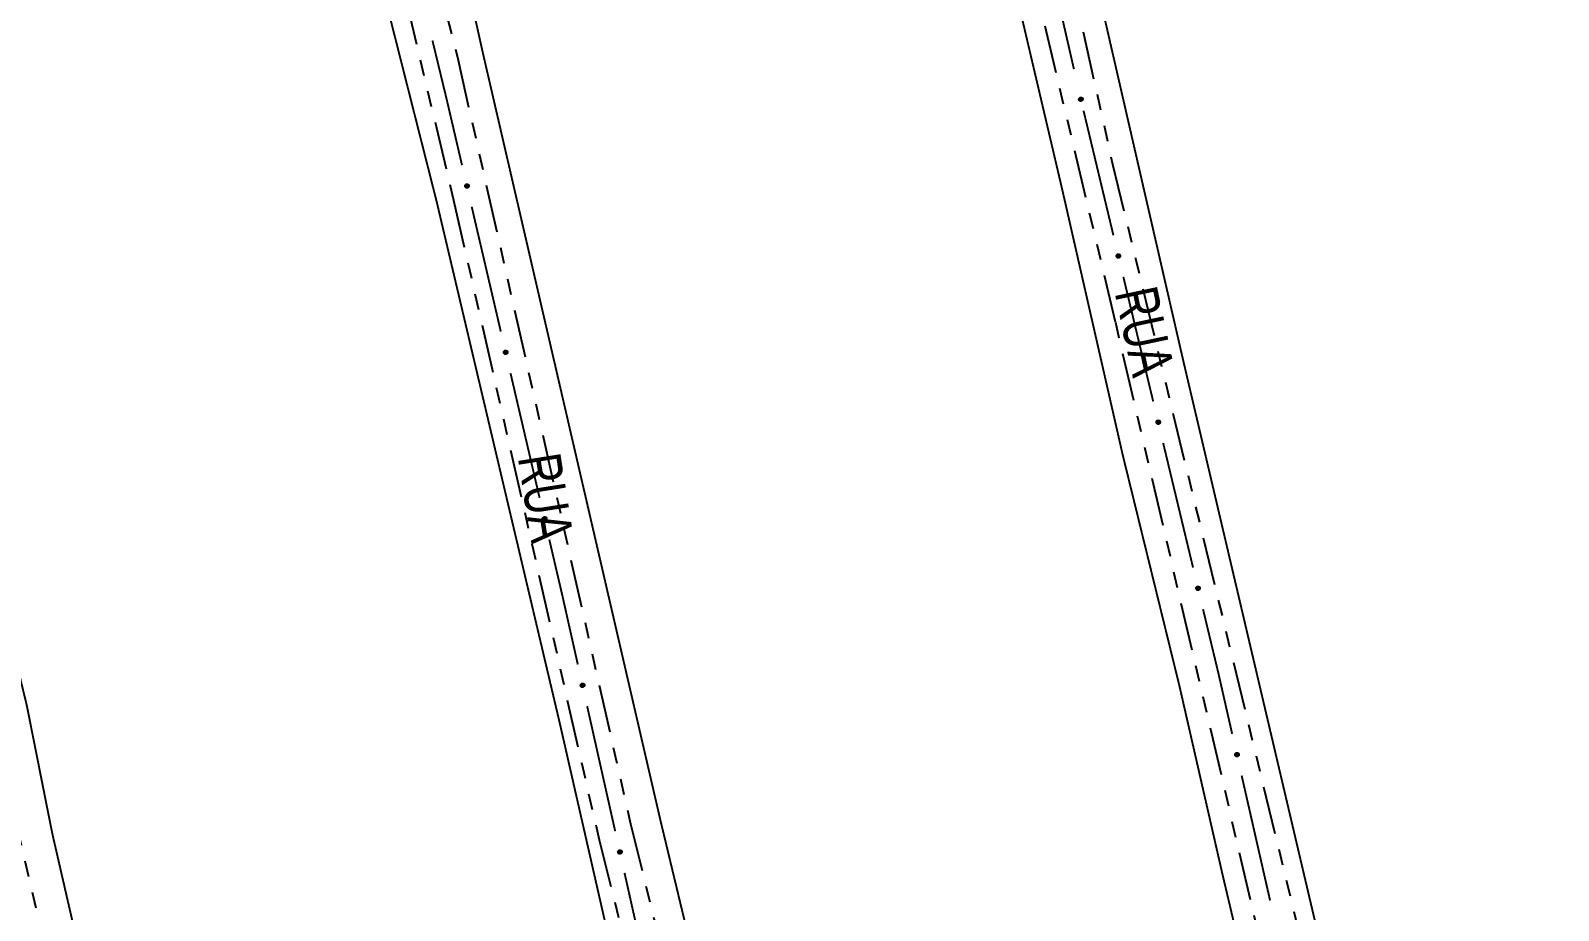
# Model space of a CAD drawing. Extents: x 212200 to 214553, y 4880545 to 4882659.
# Drawn here: x 213133.1 to 213276.2, y 4881935.3 to 4882017.7 of the extents above; entities that cross this region are included whole.
import ezdxf

# ---------------------------------------------------------------- set-up
doc = ezdxf.new("R2010")
doc.units = 0
doc.header["$LTSCALE"] = 1.5
doc.header["$MEASUREMENT"] = 0
doc.linetypes.add('TRACO_12', pattern=[2.5, 2, -0.5])
doc.linetypes.add('TRACO_25', pattern=[8, 3, -1, 1, -1, 1, -1])
for name, color, linetype in [('RU-QUADRA', 210, 'CONTINUOUS'), ('SV-EIXO-RUA-N-PAV', 6, 'CONTINUOUS'), ('SV-RUA-NAO-PAV', 7, 'CONTINUOUS'), ('SV-TXT-RUA-N-PAV', 7, 'CONTINUOUS')]:
    doc.layers.add(name, color=color, linetype=linetype)
doc.styles.add('ARIAL', font='ARIAL.SHX')

msp = doc.modelspace()

# ---------------------------------------------------------------- linework, layer by layer
at = {"layer": 'RU-QUADRA', "linetype": 'TRACO_12', "const_width": 0.18, "flags": 128}
for points in [[(213330.211244, 4881822.607145), (213315.8, 4881882.9), (213300.36, 4881950.1), (213296.01, 4881967.53), (213284.6, 4882016.05), (213272.795043, 4882067.308442), (213249.59873, 4882063.602054), (213224.35807, 4882059.569014), (213234.15, 4882016.92), (213241.13, 4881986.55), (213248.15, 4881956.7), (213255.98, 4881923.41), (213260.66, 4881903.55), (213270.48, 4881861.82), (213284.35493, 4881810.047881), (213305.973968, 4881815.968968)], [(213157.981506, 4882053.509631), (213171.109133, 4882001.711468), (213179.713731, 4881965.283784), (213182.626343, 4881952.953202), (213190.75, 4881917.32), (213199.26, 4881880.37), (213210.725111, 4881826.487709), (213214.849466, 4881811.731619), (213215.412822, 4881804.407992), (213215.412822, 4881795.675976), (213174.71036, 4881786.380604), (213170.062674, 4881792.577519), (213167.668411, 4881804.407992), (213162.517101, 4881825.318038), (213152.724706, 4881868.282184), (213143.325145, 4881906.185163), (213138.121707, 4881929.364337), (213135.090595, 4881942.548994), (213132.707969, 4881954.51344), (213123.962627, 4881990.682155), (213113.022891, 4882047.355214), (213134.042895, 4882050.369889)]]:
    msp.add_lwpolyline(points, close=True, dxfattribs=at)
at = {"layer": 'RU-QUADRA', "linetype": 'Continuous', "const_width": 0.18, "flags": 128}
msp.add_lwpolyline([(213216.058151, 4882061.039009), (213204.26884, 4882059.459137), (213166.901097, 4882053.989561), (213175.446793, 4882015.600929), (213178.304202, 4882003.259215), (213181.044769, 4881991.422166), (213192.1, 4881943.68), (213207.1, 4881881.29), (213227.138982, 4881797.86867), (213250.107539, 4881801.588396), (213275.765645, 4881807.538024), (213244.74, 4881938.73), (213240.69, 4881956.44), (213235.403121, 4881977.95945), (213229.741043, 4882002.785485), (213227.046733, 4882014.256235)], close=True, dxfattribs=at)
at = {"layer": 'SV-EIXO-RUA-N-PAV', "const_width": 0.18}
for points in [[(213228.147225, 4882025.821247), (213230.822354, 4882014.123226)], [(213170.714754, 4882016.799158), (213171.891151, 4882011.939519)], [(213171.891151, 4882011.939519), (213172.047435, 4882011.293919)], [(213172.047435, 4882011.293919), (213173.48667, 4882005.1238)], [(213231.725227, 4882010.2265), (213234.522396, 4881998.557059)], [(213174.395314, 4882001.228371), (213177.121244, 4881989.542084)], [(213235.454786, 4881994.667246), (213238.018858, 4881983.970259)], [(213178.029888, 4881985.646655), (213180.755819, 4881973.960368)], [(213238.018858, 4881983.970259), (213238.117974, 4881983.556759)], [(213238.117974, 4881983.556759), (213238.252114, 4881982.997843)], [(213239.185605, 4881979.108294), (213241.986081, 4881967.439647)], [(213181.664462, 4881970.064939), (213182.800267, 4881965.195653)], [(213182.800267, 4881965.195653), (213182.903364, 4881964.753665)], [(213182.903364, 4881964.753665), (213184.336062, 4881958.366223)], [(213242.919573, 4881963.550097), (213244.31981, 4881957.715773)], [(213244.31981, 4881957.715773), (213244.351044, 4881957.585635)], [(213244.351044, 4881957.585635), (213245.652955, 4881951.865763)], [(213185.211506, 4881954.463199), (213187.83784, 4881942.754126)], [(213246.540697, 4881947.965518), (213249.203924, 4881936.264782)], [(213188.713285, 4881938.851102), (213190.245313, 4881932.02081)]]:
    msp.add_lwpolyline(points, dxfattribs=at)
at = {"layer": 'SV-EIXO-RUA-N-PAV'}
for points in [[(213231.542923, 4882011.459302), (213231.584973, 4882011.434325), (213231.616006, 4882011.404261), (213231.634671, 4882011.371736), (213231.643671, 4882011.338693), (213231.649072, 4882011.303852), (213231.646766, 4882011.267524), (213231.635276, 4882011.227771), (213231.610517, 4882011.185413), (213231.57763, 4882011.155647), (213231.546722, 4882011.135641), (213231.512808, 4882011.124273), (213231.478873, 4882011.119594), (213231.441217, 4882011.123237), (213231.401044, 4882011.135274), (213231.359054, 4882011.161201), (213231.328833, 4882011.190884), (213231.311605, 4882011.222818), (213231.300391, 4882011.256985), (213231.295305, 4882011.292621), (213231.297773, 4882011.328268), (213231.309966, 4882011.368694), (213231.336104, 4882011.409799), (213231.365366, 4882011.440279), (213231.397049, 4882011.457952), (213231.430936, 4882011.468234), (213231.465815, 4882011.474075), (213231.502429, 4882011.473278), (213231.542923, 4882011.459302)], [(213174.015556, 4882003.341016), (213174.057453, 4882003.315783), (213174.088302, 4882003.28553), (213174.106769, 4882003.252892), (213174.115567, 4882003.219795), (213174.120755, 4882003.184922), (213174.118227, 4882003.148609), (213174.106495, 4882003.108926), (213174.081479, 4882003.06672), (213174.04841, 4882003.037155), (213174.017381, 4882003.017338), (213173.983398, 4882003.006177), (213173.949435, 4882003.001705), (213173.911802, 4882003.005578), (213173.871704, 4882003.01786), (213173.829873, 4882003.044042), (213173.799833, 4882003.073909), (213173.782799, 4882003.105947), (213173.771795, 4882003.140182), (213173.766926, 4882003.175849), (213173.769612, 4882003.21148), (213173.782051, 4882003.251831), (213173.80844, 4882003.292776), (213173.837886, 4882003.323077), (213173.869677, 4882003.340556), (213173.903626, 4882003.350631), (213173.93854, 4882003.356259), (213173.975149, 4882003.355239), (213174.015556, 4882003.341016)], [(213235.062148, 4881996.777535), (213235.104198, 4881996.752559), (213235.135231, 4881996.722494), (213235.153896, 4881996.689969), (213235.162896, 4881996.656927), (213235.168297, 4881996.622086), (213235.165991, 4881996.585758), (213235.154501, 4881996.546004), (213235.129742, 4881996.503646), (213235.096855, 4881996.47388), (213235.065947, 4881996.453875), (213235.032032, 4881996.442506), (213234.998098, 4881996.437827), (213234.960442, 4881996.44147), (213234.920269, 4881996.453507), (213234.878279, 4881996.479434), (213234.848058, 4881996.509117), (213234.83083, 4881996.541051), (213234.819616, 4881996.575218), (213234.81453, 4881996.610854), (213234.816998, 4881996.646502), (213234.829191, 4881996.686927), (213234.855329, 4881996.728032), (213234.884591, 4881996.758513), (213234.916274, 4881996.776185), (213234.950161, 4881996.786467), (213234.98504, 4881996.792308), (213235.021654, 4881996.791511), (213235.062148, 4881996.777535)], [(213177.65013, 4881987.7593), (213177.692027, 4881987.734068), (213177.722876, 4881987.703814), (213177.741343, 4881987.671176), (213177.750141, 4881987.638079), (213177.755329, 4881987.603206), (213177.752802, 4881987.566893), (213177.741069, 4881987.52721), (213177.716053, 4881987.485004), (213177.682984, 4881987.455439), (213177.651955, 4881987.435622), (213177.617972, 4881987.424461), (213177.58401, 4881987.419989), (213177.546376, 4881987.423862), (213177.506278, 4881987.436144), (213177.464447, 4881987.462326), (213177.434407, 4881987.492193), (213177.417374, 4881987.524231), (213177.406369, 4881987.558466), (213177.4015, 4881987.594133), (213177.404186, 4881987.629764), (213177.416625, 4881987.670115), (213177.443014, 4881987.71106), (213177.47246, 4881987.741361), (213177.504251, 4881987.75884), (213177.5382, 4881987.768915), (213177.573114, 4881987.774543), (213177.609723, 4881987.773523), (213177.65013, 4881987.7593)], [(213238.792369, 4881981.218472), (213238.834427, 4881981.193507), (213238.865468, 4881981.163452), (213238.884143, 4881981.130932), (213238.893152, 4881981.097892), (213238.898562, 4881981.063053), (213238.896267, 4881981.026724), (213238.884788, 4881980.986967), (213238.860042, 4881980.944602), (213238.827162, 4881980.914827), (213238.79626, 4881980.894813), (213238.762349, 4881980.883434), (213238.728416, 4881980.878746), (213238.690759, 4881980.882378), (213238.650583, 4881980.894404), (213238.608585, 4881980.920319), (213238.578355, 4881980.949993), (213238.561118, 4881980.981922), (213238.549895, 4881981.016086), (213238.544798, 4881981.051721), (213238.547257, 4881981.087369), (213238.559438, 4881981.127798), (213238.585565, 4881981.168911), (213238.614818, 4881981.199399), (213238.646496, 4881981.21708), (213238.68038, 4881981.227372), (213238.715257, 4881981.233223), (213238.751872, 4881981.232436), (213238.792369, 4881981.218472)], [(213181.284705, 4881972.177584), (213181.326602, 4881972.152352), (213181.357451, 4881972.122098), (213181.375918, 4881972.08946), (213181.384716, 4881972.056363), (213181.389903, 4881972.02149), (213181.387376, 4881971.985177), (213181.375644, 4881971.945494), (213181.350627, 4881971.903288), (213181.317559, 4881971.873723), (213181.286529, 4881971.853907), (213181.252546, 4881971.842745), (213181.218584, 4881971.838273), (213181.180951, 4881971.842146), (213181.140852, 4881971.854428), (213181.099021, 4881971.88061), (213181.068981, 4881971.910477), (213181.051948, 4881971.942515), (213181.040944, 4881971.976751), (213181.036074, 4881972.012417), (213181.03876, 4881972.048049), (213181.051199, 4881972.088399), (213181.077588, 4881972.129344), (213181.107035, 4881972.159645), (213181.138825, 4881972.177124), (213181.172774, 4881972.187199), (213181.207689, 4881972.192827), (213181.244297, 4881972.191807), (213181.284705, 4881972.177584)], [(213242.526337, 4881965.660275), (213242.568394, 4881965.635311), (213242.599435, 4881965.605255), (213242.61811, 4881965.572735), (213242.627119, 4881965.539695), (213242.632529, 4881965.504856), (213242.630234, 4881965.468527), (213242.618755, 4881965.42877), (213242.594009, 4881965.386405), (213242.56113, 4881965.35663), (213242.530227, 4881965.336616), (213242.496316, 4881965.325238), (213242.462383, 4881965.320549), (213242.424726, 4881965.324181), (213242.38455, 4881965.336207), (213242.342553, 4881965.362122), (213242.312323, 4881965.391796), (213242.295085, 4881965.423725), (213242.283862, 4881965.45789), (213242.278766, 4881965.493524), (213242.281224, 4881965.529172), (213242.293405, 4881965.569601), (213242.319532, 4881965.610714), (213242.348785, 4881965.641202), (213242.380463, 4881965.658884), (213242.414347, 4881965.669175), (213242.449225, 4881965.675026), (213242.485839, 4881965.674239), (213242.526337, 4881965.660275)], [(213184.84975, 4881956.579), (213184.891431, 4881956.553412), (213184.922021, 4881956.522897), (213184.940209, 4881956.490103), (213184.948725, 4881956.456933), (213184.953616, 4881956.422016), (213184.950779, 4881956.385726), (213184.93871, 4881956.346145), (213184.913335, 4881956.304153), (213184.880016, 4881956.274871), (213184.848818, 4881956.255319), (213184.814742, 4881956.244447), (213184.780743, 4881956.240265), (213184.743144, 4881956.244457), (213184.703151, 4881956.257081), (213184.661545, 4881956.283618), (213184.63176, 4881956.31374), (213184.615, 4881956.345922), (213184.604288, 4881956.380249), (213184.599722, 4881956.415956), (213184.602712, 4881956.451563), (213184.615494, 4881956.491807), (213184.64223, 4881956.532525), (213184.671934, 4881956.562575), (213184.703872, 4881956.579782), (213184.737905, 4881956.589568), (213184.772866, 4881956.594899), (213184.809465, 4881956.593566), (213184.84975, 4881956.579)], [(213246.172273, 4881950.080169), (213246.214035, 4881950.054712), (213246.244721, 4881950.024294), (213246.263012, 4881949.991557), (213246.271633, 4881949.958414), (213246.276633, 4881949.923513), (213246.273912, 4881949.887214), (213246.261967, 4881949.847595), (213246.236724, 4881949.805524), (213246.203498, 4881949.776136), (213246.172362, 4881949.756486), (213246.13832, 4881949.745507), (213246.104334, 4881949.741218), (213246.066722, 4881949.745292), (213246.02669, 4881949.757789), (213245.985, 4881949.784195), (213245.955121, 4881949.814223), (213245.93826, 4881949.846352), (213245.927439, 4881949.880646), (213245.922761, 4881949.916337), (213245.925638, 4881949.951954), (213245.938293, 4881949.992237), (213245.964901, 4881950.03304), (213245.99451, 4881950.063183), (213246.026394, 4881950.080491), (213246.060396, 4881950.090384), (213246.09534, 4881950.095825), (213246.131943, 4881950.094608), (213246.172273, 4881950.080169)], [(213188.351528, 4881940.966904), (213188.393209, 4881940.941316), (213188.423799, 4881940.910801), (213188.441988, 4881940.878007), (213188.450504, 4881940.844836), (213188.455394, 4881940.80992), (213188.452558, 4881940.77363), (213188.440488, 4881940.734048), (213188.415113, 4881940.692057), (213188.381794, 4881940.662775), (213188.350597, 4881940.643223), (213188.31652, 4881940.632351), (213188.282521, 4881940.628169), (213188.244922, 4881940.632361), (213188.20493, 4881940.644985), (213188.163323, 4881940.671522), (213188.133539, 4881940.701643), (213188.116779, 4881940.733826), (213188.106066, 4881940.768153), (213188.101501, 4881940.80386), (213188.10449, 4881940.839467), (213188.117272, 4881940.87971), (213188.144009, 4881940.920429), (213188.173712, 4881940.950479), (213188.205651, 4881940.967686), (213188.239684, 4881940.977472), (213188.274645, 4881940.982803), (213188.311244, 4881940.98147), (213188.351528, 4881940.966904)]]:
    msp.add_lwpolyline(points, close=True, dxfattribs=at)
for points in [[(213231.295305, 4882011.292621), (213231.328833, 4882011.190884)], [(213231.297773, 4882011.328268), (213231.359054, 4882011.161201)], [(213231.298169, 4882011.306372), (213231.341972, 4882011.182167)], [(213231.307467, 4882011.343681), (213231.37779, 4882011.155673)], [(213231.309966, 4882011.368694), (213231.401044, 4882011.135274)], [(213231.325418, 4882011.385869), (213231.419923, 4882011.132097)], [(213231.336104, 4882011.409799), (213231.441217, 4882011.123237)], [(213231.350267, 4882011.422695), (213231.457922, 4882011.12577)], [(213231.365366, 4882011.440279), (213231.478873, 4882011.119594)], [(213231.381268, 4882011.445561), (213231.494649, 4882011.124751)], [(213231.397049, 4882011.457952), (213231.512808, 4882011.124273)], [(213231.414178, 4882011.460466), (213231.526814, 4882011.131058)], [(213231.430936, 4882011.468234), (213231.546722, 4882011.135641)], [(213231.450324, 4882011.467727), (213231.56275, 4882011.150897)], [(213231.465815, 4882011.474075), (213231.57763, 4882011.155647)], [(213231.485087, 4882011.469044), (213231.593434, 4882011.17509)], [(213231.502429, 4882011.473278), (213231.610517, 4882011.185413)], [(213231.521123, 4882011.465053), (213231.620246, 4882011.209581)], [(213231.542923, 4882011.459302), (213231.635276, 4882011.227771)], [(213231.565275, 4882011.444766), (213231.638888, 4882011.254741)], [(213231.584973, 4882011.434325), (213231.646766, 4882011.267524)], [(213231.602737, 4882011.417263), (213231.644896, 4882011.294067)], [(213231.616006, 4882011.404261), (213231.649072, 4882011.303852)], [(213173.769612, 4882003.21148), (213173.829873, 4882003.044042)], [(213173.779399, 4882003.226833), (213173.848574, 4882003.0384)], [(213173.782051, 4882003.251831), (213173.871704, 4882003.01786)], [(213173.797607, 4882003.268911), (213173.890563, 4882003.014567)], [(213173.80844, 4882003.292776), (213173.911802, 4882003.005578)], [(213173.82268, 4882003.305585), (213173.928523, 4882003.008009)], [(213173.837886, 4882003.323077), (213173.949435, 4882003.001705)], [(213173.853821, 4882003.328262), (213173.965243, 4882003.006766)], [(213173.869677, 4882003.340556), (213173.983398, 4882003.006177)], [(213173.886821, 4882003.342965), (213173.997445, 4882003.012876)], [(213173.903626, 4882003.350631), (213174.017381, 4882003.017338)], [(213173.92301, 4882003.350005), (213174.033502, 4882003.032496)], [(213173.93854, 4882003.356259), (213174.04841, 4882003.037155)], [(213173.957781, 4882003.35111), (213174.064332, 4882003.056502)], [(213173.975149, 4882003.355239), (213174.081479, 4882003.06672)], [(213173.993792, 4882003.3469), (213174.091354, 4882003.090828)], [(213174.015556, 4882003.341016), (213174.106495, 4882003.108926)], [(213174.037819, 4882003.326344), (213174.110271, 4882003.135874)], [(213174.057453, 4882003.315783), (213174.118227, 4882003.148609)], [(213174.075113, 4882003.298613), (213174.116519, 4882003.175162)], [(213174.088302, 4882003.28553), (213174.120755, 4882003.184922)], [(213173.766926, 4882003.175849), (213173.799833, 4882003.073909)], [(213173.769873, 4882003.189582), (213173.812919, 4882003.065112)], [(213234.81453, 4881996.610854), (213234.848058, 4881996.509117)], [(213234.816998, 4881996.646502), (213234.878279, 4881996.479434)], [(213234.817394, 4881996.624606), (213234.861197, 4881996.500401)], [(213234.826692, 4881996.661914), (213234.897015, 4881996.473907)], [(213234.829191, 4881996.686927), (213234.920269, 4881996.453507)], [(213234.844643, 4881996.704102), (213234.939148, 4881996.45033)], [(213234.855329, 4881996.728032), (213234.960442, 4881996.44147)], [(213234.869492, 4881996.740929), (213234.977147, 4881996.444003)], [(213234.884591, 4881996.758513), (213234.998098, 4881996.437827)], [(213234.900493, 4881996.763795), (213235.013874, 4881996.442985)], [(213234.916274, 4881996.776185), (213235.032032, 4881996.442506)], [(213234.933403, 4881996.778699), (213235.046039, 4881996.449291)], [(213234.950161, 4881996.786467), (213235.065947, 4881996.453875)], [(213234.969549, 4881996.78596), (213235.081975, 4881996.469131)], [(213234.98504, 4881996.792308), (213235.096855, 4881996.47388)], [(213235.004312, 4881996.787277), (213235.112659, 4881996.493324)], [(213235.021654, 4881996.791511), (213235.129742, 4881996.503646)], [(213235.040348, 4881996.783286), (213235.139471, 4881996.527814)], [(213235.062148, 4881996.777535), (213235.154501, 4881996.546004)], [(213235.0845, 4881996.762999), (213235.158112, 4881996.572974)], [(213235.104198, 4881996.752559), (213235.165991, 4881996.585758)], [(213235.121962, 4881996.735497), (213235.164121, 4881996.6123)], [(213235.135231, 4881996.722494), (213235.168297, 4881996.622086)], [(213177.4015, 4881987.594133), (213177.434407, 4881987.492193)], [(213177.404186, 4881987.629764), (213177.464447, 4881987.462326)], [(213177.404448, 4881987.607866), (213177.447493, 4881987.483397)], [(213177.413974, 4881987.645117), (213177.483148, 4881987.456685)], [(213177.416625, 4881987.670115), (213177.506278, 4881987.436144)], [(213177.432182, 4881987.687196), (213177.525137, 4881987.432851)], [(213177.443014, 4881987.71106), (213177.546376, 4881987.423862)], [(213177.457255, 4881987.723869), (213177.563097, 4881987.426293)], [(213177.47246, 4881987.741361), (213177.58401, 4881987.419989)], [(213177.488395, 4881987.746546), (213177.599817, 4881987.42505)], [(213177.504251, 4881987.75884), (213177.617972, 4881987.424461)], [(213177.521395, 4881987.761249), (213177.632019, 4881987.431161)], [(213177.5382, 4881987.768915), (213177.651955, 4881987.435622)], [(213177.557584, 4881987.76829), (213177.668076, 4881987.45078)], [(213177.573114, 4881987.774543), (213177.682984, 4881987.455439)], [(213177.592355, 4881987.769394), (213177.698907, 4881987.474786)], [(213177.609723, 4881987.773523), (213177.716053, 4881987.485004)], [(213177.628366, 4881987.765184), (213177.725929, 4881987.509112)], [(213177.65013, 4881987.7593), (213177.741069, 4881987.52721)], [(213177.672393, 4881987.744628), (213177.744845, 4881987.554158)], [(213177.692027, 4881987.734068), (213177.752802, 4881987.566893)], [(213177.709687, 4881987.716897), (213177.751094, 4881987.593446)], [(213177.722876, 4881987.703814), (213177.755329, 4881987.603206)], [(213238.544798, 4881981.051721), (213238.578355, 4881980.949993)], [(213238.547257, 4881981.087369), (213238.608585, 4881980.920319)], [(213238.547658, 4881981.065473), (213238.591497, 4881980.941281)], [(213238.556946, 4881981.102784), (213238.627322, 4881980.914797)], [(213238.559438, 4881981.127798), (213238.650583, 4881980.894404)], [(213238.574885, 4881981.144978), (213238.669463, 4881980.891232)], [(213238.585565, 4881981.168911), (213238.690759, 4881980.882378)], [(213238.599724, 4881981.181811), (213238.707464, 4881980.884916)], [(213238.614818, 4881981.199399), (213238.728416, 4881980.878746)], [(213238.630719, 4881981.204686), (213238.744191, 4881980.883908)], [(213238.646496, 4881981.21708), (213238.762349, 4881980.883434)], [(213238.663625, 4881981.219599), (213238.776353, 4881980.890224)], [(213238.68038, 4881981.227372), (213238.79626, 4881980.894813)], [(213238.699768, 4881981.22687), (213238.812284, 4881980.910073)], [(213238.715257, 4881981.233223), (213238.827162, 4881980.914827)], [(213238.734531, 4881981.228197), (213238.842961, 4881980.934275)], [(213238.751872, 4881981.232436), (213238.860042, 4881980.944602)], [(213238.770568, 4881981.224217), (213238.869763, 4881980.968773)], [(213238.792369, 4881981.218472), (213238.884788, 4881980.986967)], [(213238.814726, 4881981.203943), (213238.888392, 4881981.013938)], [(213238.834427, 4881981.193507), (213238.896267, 4881981.026724)], [(213238.852196, 4881981.17645), (213238.894389, 4881981.053266)], [(213238.865468, 4881981.163452), (213238.898562, 4881981.063053)], [(213181.036074, 4881972.012417), (213181.068981, 4881971.910477)], [(213181.03876, 4881972.048049), (213181.099021, 4881971.88061)], [(213181.039022, 4881972.026151), (213181.082067, 4881971.901681)], [(213181.048548, 4881972.063401), (213181.117722, 4881971.874969)], [(213181.051199, 4881972.088399), (213181.140852, 4881971.854428)], [(213181.066756, 4881972.10548), (213181.159712, 4881971.851135)], [(213181.077588, 4881972.129344), (213181.180951, 4881971.842146)], [(213181.091829, 4881972.142154), (213181.197671, 4881971.844577)], [(213181.107035, 4881972.159645), (213181.218584, 4881971.838273)], [(213181.12297, 4881972.16483), (213181.234391, 4881971.843334)], [(213181.138825, 4881972.177124), (213181.252546, 4881971.842745)], [(213181.15597, 4881972.179533), (213181.266594, 4881971.849445)], [(213181.172774, 4881972.187199), (213181.286529, 4881971.853907)], [(213181.192159, 4881972.186574), (213181.302651, 4881971.869065)], [(213181.207689, 4881972.192827), (213181.317559, 4881971.873723)], [(213181.22693, 4881972.187679), (213181.333481, 4881971.89307)], [(213181.244297, 4881972.191807), (213181.350627, 4881971.903288)], [(213181.262941, 4881972.183468), (213181.360503, 4881971.927396)], [(213181.284705, 4881972.177584), (213181.375644, 4881971.945494)], [(213181.306968, 4881972.162912), (213181.37942, 4881971.972442)], [(213181.326602, 4881972.152352), (213181.387376, 4881971.985177)], [(213181.344262, 4881972.135182), (213181.385668, 4881972.011731)], [(213181.357451, 4881972.122098), (213181.389903, 4881972.02149)], [(213242.278766, 4881965.493524), (213242.312323, 4881965.391796)], [(213242.281224, 4881965.529172), (213242.342553, 4881965.362122)], [(213242.281626, 4881965.507276), (213242.325465, 4881965.383084)], [(213242.290914, 4881965.544587), (213242.361289, 4881965.3566)], [(213242.293405, 4881965.569601), (213242.38455, 4881965.336207)], [(213242.308852, 4881965.586781), (213242.40343, 4881965.333035)], [(213242.319532, 4881965.610714), (213242.424726, 4881965.324181)], [(213242.333691, 4881965.623614), (213242.441431, 4881965.326719)], [(213242.348785, 4881965.641202), (213242.462383, 4881965.320549)], [(213242.364686, 4881965.646489), (213242.478158, 4881965.325711)], [(213242.380463, 4881965.658884), (213242.496316, 4881965.325238)], [(213242.397592, 4881965.661403), (213242.510321, 4881965.332027)], [(213242.414347, 4881965.669175), (213242.530227, 4881965.336616)], [(213242.433735, 4881965.668674), (213242.546251, 4881965.351876)], [(213242.449225, 4881965.675026), (213242.56113, 4881965.35663)], [(213242.468498, 4881965.67), (213242.576928, 4881965.376078)], [(213242.485839, 4881965.674239), (213242.594009, 4881965.386405)], [(213242.504535, 4881965.66602), (213242.60373, 4881965.410576)], [(213242.526337, 4881965.660275), (213242.618755, 4881965.42877)], [(213242.548693, 4881965.645746), (213242.622359, 4881965.455742)], [(213242.568394, 4881965.635311), (213242.630234, 4881965.468527)], [(213242.586163, 4881965.618254), (213242.628357, 4881965.495069)], [(213242.599435, 4881965.605255), (213242.632529, 4881965.504856)], [(213184.599722, 4881956.415956), (213184.63176, 4881956.31374)], [(213184.602712, 4881956.451563), (213184.661545, 4881956.283618)], [(213184.602787, 4881956.429664), (213184.644771, 4881956.304832)], [(213184.61263, 4881956.466832), (213184.680197, 4881956.277818)], [(213184.615494, 4881956.491807), (213184.703151, 4881956.257081)], [(213184.631195, 4881956.508754), (213184.721982, 4881956.253628)], [(213184.64223, 4881956.532525), (213184.743144, 4881956.244457)], [(213184.65658, 4881956.545213), (213184.759884, 4881956.246746)], [(213184.671934, 4881956.562575), (213184.780743, 4881956.240265)], [(213184.687912, 4881956.567624), (213184.796592, 4881956.245191)], [(213184.703872, 4881956.579782), (213184.814742, 4881956.244447)], [(213184.721036, 4881956.582046), (213184.828846, 4881956.251027)], [(213184.737905, 4881956.589568), (213184.848818, 4881956.255319)], [(213184.757284, 4881956.588777), (213184.865068, 4881956.270339)], [(213184.772866, 4881956.594899), (213184.880016, 4881956.274871)], [(213184.792063, 4881956.589586), (213184.896102, 4881956.294081)], [(213184.809465, 4881956.593566), (213184.913335, 4881956.304153)], [(213184.828037, 4881956.585069), (213184.923415, 4881956.328176)], [(213184.84975, 4881956.579), (213184.93871, 4881956.346145)], [(213184.871887, 4881956.56414), (213184.942715, 4881956.373059)], [(213184.891431, 4881956.553412), (213184.950779, 4881956.385726)], [(213184.908944, 4881956.536092), (213184.949297, 4881956.412293)], [(213184.922021, 4881956.522897), (213184.953616, 4881956.422016)], [(213245.922761, 4881949.916337), (213245.955121, 4881949.814223)], [(213245.925638, 4881949.951954), (213245.985, 4881949.784195)], [(213245.925782, 4881949.930055), (213245.968159, 4881949.805356)], [(213245.935508, 4881949.967254), (213246.003671, 4881949.778453)], [(213245.938293, 4881949.992237), (213246.02669, 4881949.757789)], [(213245.953941, 4881950.009234), (213246.045532, 4881949.754395)], [(213245.964901, 4881950.03304), (213246.066722, 4881949.745292)], [(213245.979211, 4881950.045773), (213246.083456, 4881949.747634)], [(213245.99451, 4881950.063183), (213246.104334, 4881949.741218)], [(213246.010472, 4881950.068282), (213246.120168, 4881949.746194)], [(213246.026394, 4881950.080491), (213246.13832, 4881949.745507)], [(213246.043551, 4881950.082809), (213246.152403, 4881949.752132)], [(213246.060396, 4881950.090384), (213246.172362, 4881949.756486)], [(213246.079777, 4881950.089655), (213246.188565, 4881949.771558)], [(213246.09534, 4881950.095825), (213246.203498, 4881949.776136)], [(213246.114553, 4881950.090573), (213246.219523, 4881949.795397)], [(213246.131943, 4881950.094608), (213246.236724, 4881949.805524)], [(213246.150541, 4881950.08617), (213246.246729, 4881949.829578)], [(213246.172273, 4881950.080169), (213246.261967, 4881949.847595)], [(213246.194457, 4881950.065378), (213246.265887, 4881949.874522)], [(213246.214035, 4881950.054712), (213246.273912, 4881949.887214)], [(213246.231602, 4881950.037448), (213246.272346, 4881949.913776)], [(213246.244721, 4881950.024294), (213246.276633, 4881949.923513)], [(213188.101501, 4881940.80386), (213188.133539, 4881940.701643)], [(213188.10449, 4881940.839467), (213188.163323, 4881940.671522)], [(213188.104565, 4881940.817568), (213188.146549, 4881940.692736)], [(213188.114408, 4881940.854736), (213188.181976, 4881940.665721)], [(213188.117272, 4881940.87971), (213188.20493, 4881940.644985)], [(213188.132974, 4881940.896658), (213188.22376, 4881940.641531)], [(213188.144009, 4881940.920429), (213188.244922, 4881940.632361)], [(213188.158358, 4881940.933117), (213188.261663, 4881940.63465)], [(213188.173712, 4881940.950479), (213188.282521, 4881940.628169)], [(213188.18969, 4881940.955528), (213188.298371, 4881940.633095)], [(213188.205651, 4881940.967686), (213188.31652, 4881940.632351)], [(213188.222815, 4881940.969949), (213188.330624, 4881940.638931)], [(213188.239684, 4881940.977472), (213188.350597, 4881940.643223)], [(213188.259062, 4881940.976681), (213188.366847, 4881940.658243)], [(213188.274645, 4881940.982803), (213188.381794, 4881940.662775)], [(213188.293842, 4881940.97749), (213188.397881, 4881940.681985)], [(213188.311244, 4881940.98147), (213188.415113, 4881940.692057)], [(213188.329815, 4881940.972973), (213188.425194, 4881940.71608)], [(213188.351528, 4881940.966904), (213188.440488, 4881940.734048)], [(213188.373666, 4881940.952043), (213188.444493, 4881940.760963)], [(213188.393209, 4881940.941316), (213188.452558, 4881940.77363)], [(213188.410722, 4881940.923996), (213188.451076, 4881940.800197)], [(213188.423799, 4881940.910801), (213188.455394, 4881940.80992)]]:
    msp.add_lwpolyline(points, dxfattribs=at)
at = {"layer": 'SV-RUA-NAO-PAV', "linetype": 'TRACO_25'}
for points in [[(213223.012756, 4882069.935117, 8.314393), (213221.456989, 4882067.158751, 8.344658), (213221.307415, 4882064.478851, 8.354746), (213234.446212, 4882005.210964, 9.989048), (213267.729289, 4881868.071073, 12.319443), (213282.928798, 4881808.822149, 13.2173), (213284.195287, 4881807.807965, 13.227388), (213285.325257, 4881807.727961, 13.227388), (213296.646781, 4881811.793494, 13.197124), (213297.104153, 4881811.957735, 13.197124), (213303.533528, 4881814.407606, 13.146683), (213314.361333, 4881816.882845, 12.995358), (213323.670029, 4881819.004356, 12.995358), (213327.631763, 4881819.90726, 12.995358), (213330.881402, 4881821.437184, 12.955005), (213331.103743, 4881822.681996, 12.813769), (213331.520817, 4881825.017048, 12.813769), (213306.825623, 4881927.863394, 11.320703), (213304.786954, 4881936.475983, 10.019313), (213302.614323, 4881945.654513, 10.019313), (213277.536464, 4882054.76126, 8.728012), (213274.424761, 4882068.71838, 8.728012), (213273.513732, 4882075.498135, 8.364834), (213273.842308, 4882078.513504, 8.354746)], [(213164.218169, 4882060.399159, 8.435452), (213162.800448, 4882059.109396, 7.648566), (213162.630829, 4882056.719485, 7.668742), (213173.116981, 4882014.960966, 9.171897), (213189.277586, 4881943.433514, 10.816288), (213209.4997, 4881861.30643, 12.137854), (213221.996513, 4881814.848073, 12.490944), (213223.06726, 4881809.828252, 13.055888), (213223.658127, 4881804.158458, 12.965094), (213223.968823, 4881799.638623, 13.187036), (213225.549151, 4881797.168705, 13.308095), (213228.219227, 4881796.048731, 13.328272), (213232.728962, 4881796.658681, 13.550214), (213238.258583, 4881797.758608, 13.519949), (213244.068269, 4881798.368551, 13.429154), (213274.526046, 4881805.278115, 13.015534), (213277.805608, 4881807.288022, 13.065976), (213278.1175, 4881809.003454, 13.015534), (213263.766896, 4881866.225927, 11.996617), (213234.728521, 4881990.411509, 10.059667), (213217.487824, 4882062.778936, 8.475805), (213215.047256, 4882066.988795, 8.354746), (213212.775022, 4882068.120865, 8.223598)], [(213158.600582, 4882059.259415, 7.638477), (213159.84107, 4882055.849534, 7.850331), (213172.699053, 4882001.841454, 9.484634), (213186.337931, 4881941.933587, 10.735581), (213206.880002, 4881860.006493, 11.673793), (213219.647335, 4881810.168259, 12.39006), (213219.908671, 4881801.578575, 13.328272), (213218.729659, 4881795.558805, 13.328272), (213216.510118, 4881793.158907, 13.328272), (213174.943145, 4881783.779499, 13.126506), (213173.473086, 4881783.512651, 13.126506), (213170.942539, 4881783.0533, 13.126506), (213169.101746, 4881785.432222, 13.176948), (213151.452136, 4881859.636835, 12.067236), (213127.887334, 4881959.713276, 9.696488), (213115.259198, 4882014.641321, 8.324481), (213111.456606, 4882032.090698, 7.840243), (213110.335123, 4882041.820345, 7.406447), (213110.154197, 4882047.770127, 7.325741), (213110.963532, 4882051.819972, 7.174416), (213111.673282, 4882053.249915, 7.174416)]]:
    msp.add_polyline3d(points, dxfattribs=at)

# ---------------------------------------------------------------- texts
at = {"layer": 'SV-TXT-RUA-N-PAV', "style": 'ARIAL', "width": 0.7}
for rotation, p in [(282, (213234.637031, 4881993.19493)), (279, (213178.709451, 4881977.749607))]:
    msp.add_text('RUA', height=4, rotation=rotation, dxfattribs=at).set_placement(p)

doc.saveas('drawing.dxf')
